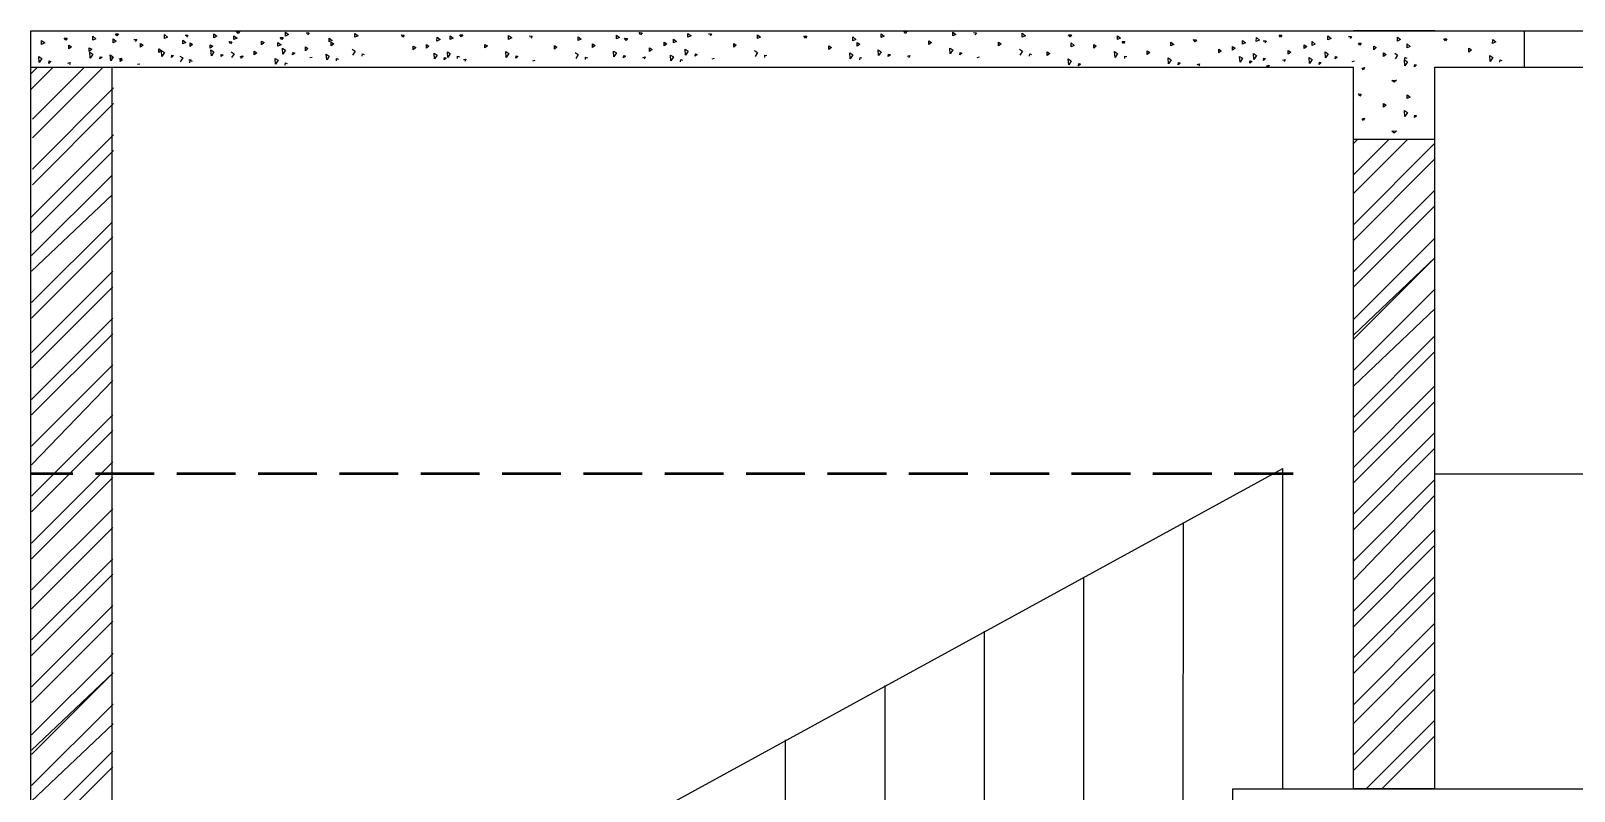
# Model space of a CAD drawing. Header units: inches. Extents: x 140261 to 278399, y 61833 to 125561.
# Drawn here: x 141312.3 to 141483, y 63557.2 to 63641.3 of the extents above; entities that cross this region are included whole.
import ezdxf

# ---------------------------------------------------------------- set-up
doc = ezdxf.new("R2010")
doc.units = ezdxf.units.IN
doc.linetypes.add('Aec_Rating_Smoke', pattern=[9, 4.5, 2, -2.5])
doc.layers.add('column', color=1, linetype='Aec_Rating_Smoke', lineweight=50)
doc.layers.add('PDF_0', color=7, linetype='Continuous')
doc.layers.add('section annotaion', color=210, linetype='Aec_Rating_Smoke')

msp = doc.modelspace()

# ---------------------------------------------------------------- linework, layer by layer
for p, q in [((141312.25, 63499.54), (141312.25, 63641.34)), ((141312.25, 63641.34), (141477.45, 63641.34)), ((141408.84, 63641.29), (141409.16, 63641.28)), ((141409, 63641.06), (141408.84, 63641.29)), ((141467.58, 63641.34), (141458.58, 63641.34)), ((141477.45, 63641.34), (141477.45, 63637.34)), ((141313.43, 63639.84), (141313.44, 63640.27)), ((141313.78, 63640), (141313.43, 63639.84)), ((141313.44, 63640.27), (141313.78, 63640)), ((141315.95, 63640.54), (141316.27, 63640.53)), ((141316.11, 63640.31), (141315.95, 63640.54)), ((141316.27, 63640.53), (141316.11, 63640.31)), ((141316.47, 63639.76), (141316.76, 63639.58)), ((141316.47, 63639.36), (141316.47, 63639.76)), ((141316.76, 63639.58), (141316.47, 63639.36)), ((141319.1, 63640.31), (141319.11, 63640.74)), ((141319.44, 63640.47), (141319.1, 63640.31)), ((141319.11, 63640.74), (141319.44, 63640.47)), ((141321.35, 63640.03), (141321.36, 63640.46)), ((141321.7, 63640.19), (141321.35, 63640.03)), ((141321.36, 63640.46), (141321.7, 63640.19)), ((141321.62, 63641.01), (141321.94, 63641)), ((141321.78, 63640.78), (141321.62, 63641.01)), ((141321.94, 63641), (141321.78, 63640.78)), ((141323.65, 63640.4), (141323.97, 63640.4)), ((141323.97, 63640.4), (141323.81, 63640.18)), ((141324.39, 63639.95), (141324.68, 63639.77)), ((141324.39, 63639.54), (141324.39, 63639.95)), ((141324.68, 63639.77), (141324.39, 63639.54)), ((141327.02, 63640.5), (141327.03, 63640.93)), ((141327.36, 63640.66), (141327.02, 63640.5)), ((141327.03, 63640.93), (141327.36, 63640.66)), ((141329.05, 63639.89), (141329.06, 63640.32)), ((141329.39, 63640.05), (141329.05, 63639.89)), ((141329.06, 63640.32), (141329.39, 63640.05)), ((141329.32, 63640.87), (141329.63, 63640.87)), ((141329.63, 63640.87), (141329.48, 63640.65)), ((141329.86, 63640.03), (141330.15, 63639.85)), ((141329.86, 63639.62), (141329.86, 63640.03)), ((141330.15, 63639.85), (141329.86, 63639.62)), ((141332.08, 63639.81), (141332.37, 63639.64)), ((141332.08, 63639.41), (141332.08, 63639.81)), ((141332.37, 63639.64), (141332.08, 63639.41)), ((141332.49, 63640.58), (141332.5, 63641.01)), ((141332.83, 63640.74), (141332.49, 63640.58)), ((141332.5, 63641.01), (141332.83, 63640.74)), ((141334.19, 63640.15), (141334.5, 63640.14)), ((141334.35, 63639.92), (141334.19, 63640.15)), ((141334.5, 63640.14), (141334.35, 63639.92)), ((141334.71, 63640.37), (141334.72, 63640.79)), ((141335.06, 63640.53), (141334.71, 63640.37)), ((141334.72, 63640.79), (141335.06, 63640.53)), ((141335.01, 63641.28), (141335.33, 63641.27)), ((141335.17, 63641.05), (141335.01, 63641.28)), ((141335.33, 63641.27), (141335.17, 63641.05)), ((141337.78, 63640.22), (141338.07, 63640.04)), ((141337.78, 63639.81), (141337.78, 63640.22)), ((141338.07, 63640.04), (141337.78, 63639.81)), ((141339.58, 63639.64), (141339.59, 63640.06)), ((141339.93, 63639.8), (141339.58, 63639.64)), ((141339.59, 63640.06), (141339.93, 63639.8)), ((141339.85, 63640.62), (141340.17, 63640.61)), ((141340.01, 63640.39), (141339.85, 63640.62)), ((141340.17, 63640.61), (141340.01, 63640.39)), ((141340.41, 63640.77), (141340.42, 63641.2)), ((141340.75, 63640.93), (141340.41, 63640.77)), ((141340.42, 63641.2), (141340.75, 63640.93)), ((141342.71, 63641.14), (141343.03, 63641.13)), ((141343.03, 63641.13), (141342.87, 63640.91)), ((141345.25, 63640.11), (141345.26, 63640.54)), ((141345.59, 63640.27), (141345.25, 63640.11)), ((141345.26, 63640.54), (141345.59, 63640.27)), ((141345.47, 63640.08), (141345.76, 63639.9)), ((141345.47, 63639.68), (141345.47, 63640.08)), ((141345.76, 63639.9), (141345.47, 63639.68)), ((141348.1, 63640.63), (141348.11, 63641.06)), ((141348.45, 63640.79), (141348.1, 63640.63)), ((141348.11, 63641.06), (141348.45, 63640.79)), ((141353.24, 63640.89), (141353.56, 63640.88)), ((141353.4, 63640.66), (141353.24, 63640.89)), ((141353.56, 63640.88), (141353.4, 63640.66)), ((141354.55, 63639.66), (141354.84, 63639.49)), ((141354.55, 63639.26), (141354.55, 63639.66)), ((141356.01, 63639.82), (141356.3, 63639.65)), ((141356.01, 63639.42), (141356.01, 63639.82)), ((141356.3, 63639.65), (141356.01, 63639.42)), ((141357.18, 63640.22), (141357.19, 63640.64)), ((141357.53, 63640.38), (141357.18, 63640.22)), ((141357.19, 63640.64), (141357.53, 63640.38)), ((141358.64, 63640.38), (141358.65, 63640.8)), ((141358.98, 63640.54), (141358.64, 63640.38)), ((141358.65, 63640.8), (141358.98, 63640.54)), ((141359.71, 63640.91), (141360.03, 63640.91)), ((141359.87, 63640.69), (141359.71, 63640.91)), ((141360.03, 63640.91), (141359.87, 63640.69)), ((141362.47, 63639.85), (141362.76, 63639.68)), ((141362.47, 63639.45), (141362.47, 63639.85)), ((141362.76, 63639.68), (141362.47, 63639.45)), ((141365.1, 63640.4), (141365.11, 63640.83)), ((141365.45, 63640.56), (141365.1, 63640.4)), ((141365.11, 63640.83), (141365.45, 63640.56)), ((141367.4, 63640.78), (141367.72, 63640.77)), ((141367.72, 63640.77), (141367.56, 63640.55)), ((141370.17, 63639.71), (141370.46, 63639.54)), ((141370.17, 63639.31), (141370.17, 63639.71)), ((141372.8, 63640.27), (141372.81, 63640.69)), ((141373.14, 63640.43), (141372.8, 63640.27)), ((141372.81, 63640.69), (141373.14, 63640.43)), ((141374.39, 63639.89), (141374.68, 63639.72)), ((141374.39, 63639.49), (141374.39, 63639.89)), ((141374.68, 63639.72), (141374.39, 63639.49)), ((141377.03, 63640.87), (141377.37, 63640.61)), ((141377.03, 63640.45), (141377.03, 63640.87)), ((141377.37, 63640.61), (141377.03, 63640.45)), ((141377.94, 63640.52), (141378.26, 63640.51)), ((141378.1, 63640.29), (141377.94, 63640.52)), ((141378.26, 63640.51), (141378.1, 63640.29)), ((141379.55, 63641.15), (141379.87, 63641.14)), ((141379.71, 63640.92), (141379.55, 63641.15)), ((141379.87, 63641.14), (141379.71, 63640.92)), ((141382.31, 63640.08), (141382.6, 63639.91)), ((141382.31, 63639.68), (141382.31, 63640.08)), ((141382.6, 63639.91), (141382.31, 63639.68)), ((141383.34, 63640.44), (141383.68, 63640.17)), ((141383.34, 63640.01), (141383.34, 63640.44)), ((141383.68, 63640.17), (141383.34, 63640.01)), ((141384.95, 63641.06), (141385.29, 63640.8)), ((141384.95, 63640.64), (141384.95, 63641.06)), ((141385.29, 63640.8), (141384.95, 63640.64)), ((141387.24, 63641.01), (141387.56, 63641)), ((141387.56, 63641), (141387.4, 63640.78)), ((141390.01, 63639.94), (141390.3, 63639.77)), ((141390.01, 63639.54), (141390.01, 63639.94)), ((141390.3, 63639.77), (141390.01, 63639.54)), ((141392.64, 63640.5), (141392.65, 63640.92)), ((141392.98, 63640.66), (141392.64, 63640.5)), ((141392.65, 63640.92), (141392.98, 63640.66)), ((141397.78, 63640.75), (141398.1, 63640.75)), ((141397.94, 63640.52), (141397.78, 63640.75)), ((141398.1, 63640.75), (141397.94, 63640.52)), ((141400.55, 63639.69), (141400.83, 63639.51)), ((141400.55, 63639.29), (141400.55, 63639.69)), ((141403.18, 63640.67), (141403.52, 63640.4)), ((141403.18, 63640.24), (141403.18, 63640.67)), ((141403.52, 63640.4), (141403.18, 63640.24)), ((141403.69, 63640.04), (141403.98, 63639.86)), ((141403.69, 63639.64), (141403.69, 63640.04)), ((141403.98, 63639.86), (141403.69, 63639.64)), ((141406.32, 63640.59), (141406.33, 63641.02)), ((141406.66, 63640.75), (141406.32, 63640.59)), ((141406.33, 63641.02), (141406.66, 63640.75)), ((141409.16, 63641.28), (141409, 63641.06)), ((141411.61, 63640.23), (141411.9, 63640.05)), ((141411.61, 63639.82), (141411.61, 63640.23)), ((141411.9, 63640.05), (141411.61, 63639.82)), ((141414.24, 63640.78), (141414.25, 63641.21)), ((141414.58, 63640.94), (141414.24, 63640.78)), ((141414.25, 63641.21), (141414.58, 63640.94)), ((141416.54, 63641.15), (141416.86, 63641.14)), ((141416.86, 63641.14), (141416.7, 63640.92)), ((141419.3, 63640.09), (141419.59, 63639.91)), ((141419.3, 63639.69), (141419.3, 63640.09)), ((141419.59, 63639.91), (141419.3, 63639.69)), ((141421.93, 63640.64), (141421.94, 63641.07)), ((141422.28, 63640.8), (141421.93, 63640.64)), ((141421.94, 63641.07), (141422.28, 63640.8)), ((141427.07, 63640.9), (141427.39, 63640.89)), ((141427.23, 63640.67), (141427.07, 63640.9)), ((141427.39, 63640.89), (141427.23, 63640.67)), ((141427.35, 63640), (141427.69, 63639.73)), ((141427.35, 63639.57), (141427.35, 63640)), ((141427.69, 63639.73), (141427.35, 63639.57)), ((141429.84, 63639.83), (141430.13, 63639.66)), ((141429.84, 63639.43), (141429.84, 63639.83)), ((141430.13, 63639.66), (141429.84, 63639.43)), ((141432.47, 63640.39), (141432.48, 63640.81)), ((141432.81, 63640.55), (141432.47, 63640.39)), ((141432.48, 63640.81), (141432.81, 63640.55)), ((141432.98, 63640.18), (141433.3, 63640.17)), ((141433.14, 63639.95), (141432.98, 63640.18)), ((141433.3, 63640.17), (141433.14, 63639.95)), ((141438.38, 63639.67), (141438.39, 63640.1)), ((141438.72, 63639.83), (141438.38, 63639.67)), ((141438.39, 63640.1), (141438.72, 63639.83)), ((141440.9, 63640.37), (141441.22, 63640.36)), ((141441.06, 63640.14), (141440.9, 63640.37)), ((141441.22, 63640.36), (141441.06, 63640.14)), ((141445.2, 63639.61), (141445.49, 63639.44)), ((141445.2, 63639.21), (141445.2, 63639.61)), ((141446.3, 63639.86), (141446.31, 63640.29)), ((141446.64, 63640.02), (141446.3, 63639.86)), ((141446.31, 63640.29), (141446.64, 63640.02)), ((141447.83, 63640.16), (141447.84, 63640.59)), ((141448.18, 63640.32), (141447.83, 63640.16)), ((141447.84, 63640.59), (141448.18, 63640.32)), ((141448.6, 63640.23), (141448.92, 63640.23)), ((141448.92, 63640.23), (141448.76, 63640.01)), ((141450.36, 63640.86), (141450.67, 63640.85)), ((141450.51, 63640.63), (141450.36, 63640.86)), ((141450.67, 63640.85), (141450.51, 63640.63)), ((141453.12, 63639.8), (141453.41, 63639.62)), ((141453.12, 63639.39), (141453.12, 63639.8)), ((141453.41, 63639.62), (141453.12, 63639.39)), ((141454, 63640.15), (141454.34, 63639.88)), ((141454, 63639.72), (141454, 63640.15)), ((141454.34, 63639.88), (141454, 63639.72)), ((141455.75, 63640.35), (141455.76, 63640.78)), ((141456.1, 63640.51), (141455.75, 63640.35)), ((141455.76, 63640.78), (141456.1, 63640.51)), ((141458.05, 63640.72), (141458.37, 63640.72)), ((141458.37, 63640.72), (141458.21, 63640.5)), ((141459.13, 63639.98), (141459.45, 63639.97)), ((141459.29, 63639.75), (141459.13, 63639.98)), ((141459.45, 63639.97), (141459.29, 63639.75)), ((141460.82, 63639.66), (141461.11, 63639.49)), ((141460.82, 63639.26), (141460.82, 63639.66)), ((141463.45, 63640.22), (141463.46, 63640.64)), ((141463.79, 63640.38), (141463.45, 63640.22)), ((141463.46, 63640.64), (141463.79, 63640.38)), ((141464.53, 63639.47), (141464.54, 63639.89)), ((141464.87, 63639.63), (141464.53, 63639.47)), ((141464.54, 63639.89), (141464.87, 63639.63)), ((141468.59, 63640.47), (141468.9, 63640.46)), ((141468.75, 63640.24), (141468.59, 63640.47)), ((141468.9, 63640.46), (141468.75, 63640.24)), ((141473.98, 63639.96), (141473.99, 63640.39)), ((141474.33, 63640.12), (141473.98, 63639.96)), ((141473.99, 63640.39), (141474.33, 63640.12)), ((141313.12, 63638.51), (141313.45, 63638.29)), ((141313.17, 63637.85), (141313.12, 63638.51)), ((141313.45, 63638.29), (141313.17, 63637.85)), ((141314.23, 63637.75), (141314.26, 63638.01)), ((141314.46, 63637.94), (141314.23, 63637.75)), ((141314.26, 63638.01), (141314.46, 63637.94)), ((141318.72, 63639.48), (141319.01, 63639.3)), ((141318.72, 63639.07), (141318.72, 63639.48)), ((141319.01, 63639.3), (141318.72, 63639.07)), ((141318.79, 63638.98), (141319.12, 63638.76)), ((141318.83, 63638.32), (141318.79, 63638.98)), ((141319.12, 63638.76), (141318.83, 63638.32)), ((141319.9, 63638.23), (141319.93, 63638.48)), ((141320.13, 63638.42), (141319.9, 63638.23)), ((141319.93, 63638.48), (141320.13, 63638.42)), ((141321.04, 63638.69), (141321.37, 63638.48)), ((141321.09, 63638.04), (141321.04, 63638.69)), ((141321.37, 63638.48), (141321.09, 63638.04)), ((141321.25, 63638.29), (141321.25, 63638.56)), ((141322.02, 63638.25), (141322.27, 63638.32)), ((141322.15, 63637.94), (141322.18, 63638.19)), ((141322.38, 63638.13), (141322.15, 63637.94)), ((141322.27, 63638.32), (141322.17, 63638.06)), ((141322.18, 63638.19), (141322.38, 63638.13)), ((141326.42, 63639.34), (141326.71, 63639.16)), ((141326.42, 63638.94), (141326.42, 63639.34)), ((141326.71, 63639.16), (141326.42, 63638.94)), ((141326.71, 63639.16), (141327.04, 63638.95)), ((141326.75, 63638.51), (141326.71, 63639.16)), ((141327.04, 63638.95), (141326.75, 63638.51)), ((141327.82, 63638.41), (141327.85, 63638.66)), ((141328.05, 63638.6), (141327.82, 63638.41)), ((141327.85, 63638.66), (141328.05, 63638.6)), ((141328.74, 63638.56), (141329.07, 63638.34)), ((141329.07, 63638.34), (141328.78, 63637.9)), ((141329.72, 63638.12), (141329.97, 63638.19)), ((141329.85, 63637.8), (141329.88, 63638.06)), ((141329.88, 63638.06), (141330.08, 63638)), ((141332.18, 63639.24), (141332.51, 63639.03)), ((141332.22, 63638.59), (141332.18, 63639.24)), ((141332.51, 63639.03), (141332.22, 63638.59)), ((141333.29, 63638.49), (141333.32, 63638.74)), ((141333.52, 63638.68), (141333.29, 63638.49)), ((141333.32, 63638.74), (141333.52, 63638.68)), ((141334.4, 63639.03), (141334.73, 63638.81)), ((141334.73, 63638.81), (141334.45, 63638.38)), ((141335.41, 63638.52), (141335.66, 63638.59)), ((141335.51, 63638.28), (141335.54, 63638.53)), ((141335.54, 63638.53), (141335.74, 63638.47)), ((141335.66, 63638.59), (141335.56, 63638.33)), ((141336.95, 63639.08), (141337.24, 63638.91)), ((141336.95, 63638.68), (141336.95, 63639.08)), ((141337.24, 63638.91), (141336.95, 63638.68)), ((141339.27, 63638.3), (141339.6, 63638.09)), ((141339.32, 63637.65), (141339.27, 63638.3)), ((141339.6, 63638.09), (141339.32, 63637.65)), ((141340.1, 63639.43), (141340.43, 63639.22)), ((141340.14, 63638.78), (141340.1, 63639.43)), ((141340.43, 63639.22), (141340.14, 63638.78)), ((141341.21, 63638.68), (141341.24, 63638.93)), ((141341.44, 63638.87), (141341.21, 63638.68)), ((141341.24, 63638.93), (141341.44, 63638.87)), ((141342.62, 63639.56), (141342.91, 63639.38)), ((141342.62, 63639.15), (141342.62, 63639.56)), ((141342.91, 63639.38), (141342.62, 63639.15)), ((141343.11, 63638.38), (141343.36, 63638.45)), ((141344.94, 63638.77), (141345.27, 63638.56)), ((141344.98, 63638.12), (141344.94, 63638.77)), ((141345.27, 63638.56), (141344.98, 63638.12)), ((141346.05, 63638.02), (141346.08, 63638.27)), ((141346.08, 63638.27), (141346.28, 63638.21)), ((141347.79, 63639.3), (141348.12, 63639.08)), ((141348.12, 63639.08), (141347.84, 63638.64)), ((141348.9, 63638.54), (141348.93, 63638.8)), ((141348.93, 63638.8), (141349.13, 63638.73)), ((141354.84, 63639.49), (141354.55, 63639.26)), ((141356.87, 63638.88), (141357.2, 63638.66)), ((141356.92, 63638.23), (141356.87, 63638.88)), ((141357.2, 63638.66), (141356.92, 63638.23)), ((141357.98, 63638.13), (141358.02, 63638.38)), ((141358.21, 63638.32), (141357.98, 63638.13)), ((141358.02, 63638.38), (141358.21, 63638.32)), ((141358.33, 63639.04), (141358.66, 63638.83)), ((141358.37, 63638.39), (141358.33, 63639.04)), ((141358.66, 63638.83), (141358.37, 63638.39)), ((141359.44, 63638.29), (141359.47, 63638.54)), ((141359.47, 63638.54), (141359.67, 63638.48)), ((141360.11, 63638.16), (141360.36, 63638.22)), ((141360.36, 63638.22), (141360.26, 63637.97)), ((141364.79, 63639.07), (141365.12, 63638.85)), ((141364.84, 63638.41), (141364.79, 63639.07)), ((141365.12, 63638.85), (141364.84, 63638.41)), ((141365.9, 63638.32), (141365.94, 63638.57)), ((141366.13, 63638.51), (141365.9, 63638.32)), ((141365.94, 63638.57), (141366.13, 63638.51)), ((141367.8, 63638.02), (141368.05, 63638.09)), ((141370.46, 63639.54), (141370.17, 63639.31)), ((141372.49, 63638.93), (141372.82, 63638.72)), ((141372.82, 63638.72), (141372.53, 63638.28)), ((141373.6, 63638.18), (141373.63, 63638.43)), ((141373.63, 63638.43), (141373.83, 63638.37)), ((141376.71, 63639.11), (141377.04, 63638.9)), ((141376.76, 63638.46), (141376.71, 63639.11)), ((141377.04, 63638.9), (141376.76, 63638.46)), ((141377.83, 63638.36), (141377.86, 63638.61)), ((141378.05, 63638.55), (141377.83, 63638.36)), ((141377.86, 63638.61), (141378.05, 63638.55)), ((141379.95, 63638.39), (141380.2, 63638.46)), ((141380.2, 63638.46), (141380.1, 63638.2)), ((141380.7, 63639.46), (141380.99, 63639.28)), ((141380.7, 63639.05), (141380.7, 63639.46)), ((141380.99, 63639.28), (141380.7, 63639.05)), ((141383.02, 63638.67), (141383.35, 63638.46)), ((141383.07, 63638.02), (141383.02, 63638.67)), ((141383.35, 63638.46), (141383.07, 63638.02)), ((141384.14, 63637.92), (141384.17, 63638.17)), ((141384.17, 63638.17), (141384.36, 63638.11)), ((141384.63, 63639.3), (141384.96, 63639.08)), ((141384.68, 63638.65), (141384.63, 63639.3)), ((141384.96, 63639.08), (141384.68, 63638.65)), ((141385.75, 63638.55), (141385.78, 63638.8)), ((141385.97, 63638.74), (141385.75, 63638.55)), ((141385.78, 63638.8), (141385.97, 63638.74)), ((141387.64, 63638.25), (141387.89, 63638.32)), ((141392.33, 63639.16), (141392.66, 63638.95)), ((141392.66, 63638.95), (141392.38, 63638.51)), ((141393.44, 63638.41), (141393.47, 63638.66)), ((141393.47, 63638.66), (141393.67, 63638.6)), ((141400.83, 63639.51), (141400.55, 63639.29)), ((141402.86, 63638.91), (141403.19, 63638.69)), ((141402.91, 63638.25), (141402.86, 63638.91)), ((141403.19, 63638.69), (141402.91, 63638.25)), ((141403.98, 63638.15), (141404.01, 63638.41)), ((141404.01, 63638.41), (141404.2, 63638.34)), ((141406.01, 63639.25), (141406.34, 63639.04)), ((141406.05, 63638.6), (141406.01, 63639.25)), ((141406.34, 63639.04), (141406.05, 63638.6)), ((141407.12, 63638.5), (141407.15, 63638.75)), ((141407.35, 63638.69), (141407.12, 63638.5)), ((141407.15, 63638.75), (141407.35, 63638.69)), ((141409.24, 63638.53), (141409.49, 63638.6)), ((141409.49, 63638.6), (141409.39, 63638.34)), ((141413.93, 63639.44), (141414.26, 63639.23)), ((141413.97, 63638.79), (141413.93, 63639.44)), ((141414.26, 63639.23), (141413.97, 63638.79)), ((141415.04, 63638.69), (141415.07, 63638.94)), ((141415.27, 63638.88), (141415.04, 63638.69)), ((141415.07, 63638.94), (141415.27, 63638.88)), ((141416.94, 63638.39), (141417.19, 63638.46)), ((141421.62, 63639.31), (141421.95, 63639.09)), ((141421.95, 63639.09), (141421.67, 63638.65)), ((141422.73, 63638.55), (141422.77, 63638.81)), ((141422.77, 63638.81), (141422.96, 63638.74)), ((141424.71, 63639.02), (141425, 63638.84)), ((141424.71, 63638.61), (141424.71, 63639.02)), ((141425, 63638.84), (141424.71, 63638.61)), ((141427.03, 63638.23), (141427.36, 63638.02)), ((141427.08, 63637.58), (141427.03, 63638.23)), ((141427.36, 63638.02), (141427.08, 63637.58)), ((141432.16, 63639.05), (141432.49, 63638.84)), ((141432.2, 63638.4), (141432.16, 63639.05)), ((141432.49, 63638.84), (141432.2, 63638.4)), ((141433.27, 63638.3), (141433.3, 63638.55)), ((141433.3, 63638.55), (141433.5, 63638.49)), ((141435.75, 63639.12), (141436.04, 63638.94)), ((141435.75, 63638.72), (141435.75, 63639.12)), ((141436.04, 63638.94), (141435.75, 63638.72)), ((141438.07, 63638.34), (141438.4, 63638.12)), ((141438.12, 63637.68), (141438.07, 63638.34)), ((141438.4, 63638.12), (141438.12, 63637.68)), ((141443.67, 63639.31), (141443.96, 63639.13)), ((141443.67, 63638.9), (141443.67, 63639.31)), ((141443.96, 63639.13), (141443.67, 63638.9)), ((141445.49, 63639.44), (141445.2, 63639.21)), ((141445.99, 63638.52), (141446.32, 63638.31)), ((141446.04, 63637.87), (141445.99, 63638.52)), ((141446.32, 63638.31), (141446.04, 63637.87)), ((141447.1, 63637.77), (141447.13, 63638.02)), ((141447.33, 63637.96), (141447.1, 63637.77)), ((141447.13, 63638.02), (141447.33, 63637.96)), ((141447.52, 63638.83), (141447.85, 63638.61)), ((141447.57, 63638.17), (141447.52, 63638.83)), ((141447.85, 63638.61), (141447.57, 63638.17)), ((141448.63, 63638.08), (141448.66, 63638.33)), ((141448.86, 63638.27), (141448.63, 63638.08)), ((141448.66, 63638.33), (141448.86, 63638.27)), ((141450.76, 63638.1), (141451.01, 63638.17)), ((141451.01, 63638.17), (141450.91, 63637.91)), ((141451.36, 63639.17), (141451.65, 63638.99)), ((141451.36, 63638.77), (141451.36, 63639.17)), ((141451.65, 63638.99), (141451.36, 63638.77)), ((141453.68, 63638.39), (141454.01, 63638.17)), ((141453.73, 63637.73), (141453.68, 63638.39)), ((141454.01, 63638.17), (141453.73, 63637.73)), ((141454.8, 63637.63), (141454.83, 63637.89)), ((141454.83, 63637.89), (141455.02, 63637.83)), ((141455.44, 63639.01), (141455.77, 63638.8)), ((141455.49, 63638.36), (141455.44, 63639.01)), ((141455.77, 63638.8), (141455.49, 63638.36)), ((141456.55, 63638.26), (141456.58, 63638.51)), ((141456.78, 63638.45), (141456.55, 63638.26)), ((141456.58, 63638.51), (141456.78, 63638.45)), ((141458.45, 63637.97), (141458.7, 63638.04)), ((141461.11, 63639.49), (141460.82, 63639.26)), ((141461.9, 63638.91), (141462.19, 63638.74)), ((141461.9, 63638.51), (141461.9, 63638.91)), ((141462.19, 63638.74), (141461.9, 63638.51)), ((141463.14, 63638.88), (141463.47, 63638.66)), ((141463.47, 63638.66), (141463.18, 63638.23)), ((141464.22, 63638.13), (141464.55, 63637.92)), ((141464.27, 63637.48), (141464.22, 63638.13)), ((141464.25, 63638.13), (141464.28, 63638.38)), ((141464.55, 63637.92), (141464.27, 63637.48)), ((141464.28, 63638.38), (141464.48, 63638.32)), ((141471.35, 63639.41), (141471.64, 63639.23)), ((141471.35, 63639), (141471.35, 63639.41)), ((141471.64, 63639.23), (141471.35, 63639)), ((141473.67, 63638.62), (141474, 63638.41)), ((141473.72, 63637.97), (141473.67, 63638.62)), ((141474, 63638.41), (141473.72, 63637.97)), ((141474.78, 63637.87), (141474.81, 63638.12)), ((141474.81, 63638.12), (141475.01, 63638.06)), ((141312.25, 63637.34), (141458.58, 63637.34)), ((141316.36, 63637.78), (141316.61, 63637.85)), ((141316.61, 63637.85), (141316.51, 63637.59)), ((141321.25, 63503.48), (141321.25, 63637.34)), ((141324.05, 63637.65), (141324.3, 63637.71)), ((141340.38, 63637.55), (141340.41, 63637.8)), ((141340.41, 63637.8), (141340.61, 63637.74)), ((141428.15, 63637.48), (141428.18, 63637.73)), ((141428.37, 63637.67), (141428.15, 63637.48)), ((141428.18, 63637.73), (141428.37, 63637.67)), ((141439.18, 63637.58), (141439.21, 63637.83)), ((141439.41, 63637.77), (141439.18, 63637.58)), ((141439.21, 63637.83), (141439.41, 63637.77)), ((141441.3, 63637.61), (141441.56, 63637.68)), ((141441.56, 63637.68), (141441.46, 63637.42)), ((141449, 63637.47), (141449.25, 63637.54)), ((141449.15, 63637.28), (141449, 63637.47)), ((141449.25, 63637.54), (141449.15, 63637.28)), ((141455.02, 63637.83), (141454.8, 63637.63)), ((141458.58, 63557.5), (141458.58, 63637.34)), ((141459.53, 63637.22), (141459.79, 63637.29)), ((141459.69, 63637.03), (141459.53, 63637.22)), ((141459.79, 63637.29), (141459.69, 63637.03)), ((141465.33, 63637.38), (141465.36, 63637.63)), ((141465.56, 63637.57), (141465.33, 63637.38)), ((141465.36, 63637.63), (141465.56, 63637.57)), ((141467.58, 63557.5), (141467.58, 63637.34)), ((141467.58, 63637.34), (141477.45, 63637.34)), ((141462.84, 63635.86), (141463.33, 63635.89)), ((141463.08, 63635.65), (141462.84, 63635.86)), ((141463.33, 63635.89), (141463.08, 63635.65)), ((141459.13, 63634.36), (141459.45, 63634.35)), ((141459.29, 63634.13), (141459.13, 63634.36)), ((141459.45, 63634.35), (141459.29, 63634.13)), ((141461.9, 63633.3), (141462.19, 63633.12)), ((141461.9, 63632.9), (141461.9, 63633.3)), ((141462.19, 63633.12), (141461.9, 63632.9)), ((141464.53, 63633.85), (141464.54, 63634.28)), ((141464.87, 63634.01), (141464.53, 63633.85)), ((141464.54, 63634.28), (141464.87, 63634.01)), ((141459.53, 63631.6), (141459.79, 63631.67)), ((141459.69, 63631.41), (141459.53, 63631.6)), ((141459.79, 63631.67), (141459.69, 63631.41)), ((141464.22, 63632.52), (141464.55, 63632.3)), ((141464.27, 63631.86), (141464.22, 63632.52)), ((141464.55, 63632.3), (141464.27, 63631.86)), ((141465.33, 63631.76), (141465.36, 63632.02)), ((141465.56, 63631.95), (141465.33, 63631.76)), ((141465.36, 63632.02), (141465.56, 63631.95)), ((141467.58, 63629.34), (141458.58, 63629.34)), ((141462.84, 63630.25), (141463.33, 63630.27)), ((141463.08, 63630.04), (141462.84, 63630.25)), ((141463.33, 63630.27), (141463.08, 63630.04)), ((141352, 63538.91), (141450.76, 63592.93)), ((141450.75, 63557.5), (141450.76, 63592.93)), ((141467.58, 63592.34), (141591.6, 63592.34)), ((141439.75, 63551.49), (141439.76, 63586.92)), ((141428.75, 63545.49), (141428.76, 63580.92)), ((141417.75, 63539.49), (141417.76, 63574.92)), ((141406.75, 63533.49), (141406.76, 63568.92)), ((141395.75, 63527.48), (141395.76, 63562.91)), ((141445.25, 63557.49), (141456.25, 63557.5)), ((141445.25, 63551.49), (141445.25, 63557.49)), ((141456.25, 63557.5), (141591.6, 63557.5)), ((141467.58, 63557.5), (141458.58, 63557.5))]:
    msp.add_line(p, q)
at = {"layer": 'column'}
msp.add_line((141451.9, 63592.34), (141312.25, 63592.34), dxfattribs=at)
at = {"layer": 'PDF_0', "lineweight": 25}
for points in [[(141312.25, 63636.59), (141313, 63637.34)], [(141312.25, 63634.86), (141314.73, 63637.34)], [(141312.42, 63631.58), (141318.19, 63637.34)], [(141312.42, 63629.51), (141320.26, 63637.34)], [(141312.42, 63626.05), (141321.41, 63635.03)], [(141312.42, 63624.32), (141321.41, 63633.31)], [(141467.58, 63634.43), (141467.6, 63634.44)], [(141467.58, 63632.35), (141467.6, 63632.37)], [(141312.25, 63620.69), (141321.41, 63629.85)], [(141458.61, 63625.46), (141462.5, 63629.34)], [(141458.61, 63628.91), (141459.04, 63629.34)], [(141458.61, 63623.38), (141464.57, 63629.34)], [(141312.25, 63618.97), (141321.41, 63628.12)], [(141458.61, 63619.93), (141467.6, 63628.91)], [(141458.61, 63618.2), (141467.6, 63627.18)], [(141312.34, 63616.48), (141321.25, 63625.39)], [(141312.34, 63614.75), (141321.25, 63623.22)], [(141458.61, 63614.74), (141467.6, 63623.73)], [(141458.61, 63613.01), (141467.6, 63622)], [(141312.34, 63611.29), (141321.24, 63620.19)], [(141312.34, 63609.57), (141321.32, 63618.55)], [(141458.61, 63609.44), (141467.61, 63618.44)], [(141458.61, 63607.26), (141467.61, 63616.26)], [(141458.61, 63607.71), (141467.61, 63616.26)], [(141312.34, 63605.76), (141321.32, 63614.75)], [(141312.34, 63604.04), (141321.32, 63613.02)], [(141458.61, 63603.81), (141467.61, 63612.81)], [(141458.61, 63602.08), (141467.61, 63610.63)], [(141312.34, 63600.58), (141321.32, 63609.57)], [(141312.34, 63598.85), (141321.32, 63607.84)], [(141458.61, 63598.62), (141467.6, 63607.61)], [(141458.61, 63596.9), (141467.6, 63605.88)], [(141312.34, 63595.4), (141321.32, 63604.38)], [(141312.34, 63593.32), (141321.32, 63602.65)], [(141458.61, 63593.09), (141467.6, 63602.08)], [(141458.61, 63591.37), (141467.6, 63600.35)], [(141312.34, 63589.87), (141321.32, 63598.85)], [(141312.34, 63588.14), (141321.32, 63597.12)], [(141458.61, 63587.91), (141467.6, 63596.9)], [(141312.34, 63584.68), (141321.32, 63593.67)], [(141458.61, 63586.18), (141467.6, 63595.17)], [(141312.34, 63582.95), (141321.32, 63591.94)], [(141458.61, 63582.73), (141467.6, 63591.71)], [(141312.34, 63579.5), (141321.32, 63588.48)], [(141458.61, 63580.65), (141467.6, 63589.98)], [(141312.34, 63577.42), (141321.32, 63586.41)], [(141458.61, 63577.2), (141467.6, 63586.18)], [(141458.61, 63575.47), (141467.6, 63584.45)], [(141312.34, 63573.97), (141321.32, 63582.95)], [(141312.34, 63572.24), (141321.32, 63581.23)], [(141458.61, 63572.01), (141467.6, 63581)], [(141458.61, 63570.28), (141467.6, 63579.27)], [(141312.34, 63568.78), (141321.32, 63577.77)], [(141312.34, 63567.06), (141321.32, 63576.04)], [(141458.61, 63566.83), (141467.6, 63575.81)], [(141458.61, 63564.75), (141467.6, 63573.74)], [(141312.34, 63563.48), (141321.34, 63572.48)], [(141312.34, 63561.31), (141321.34, 63570.31)], [(141312.34, 63561.76), (141321.34, 63570.31)], [(141458.61, 63561.3), (141467.6, 63570.28)], [(141458.61, 63559.57), (141467.6, 63568.56)], [(141312.34, 63557.85), (141321.34, 63566.85)], [(141312.34, 63556.12), (141321.34, 63564.67)], [(141459.99, 63557.5), (141467.6, 63565.1)], [(141461.72, 63557.5), (141467.6, 63563.37)], [(141312.34, 63552.67), (141321.32, 63561.65)], [(141312.34, 63550.94), (141321.32, 63559.92)]]:
    msp.add_lwpolyline(points, dxfattribs=at)
at = {"layer": 'section annotaion'}
for p, q in [((141477.45, 63641.34), (141649.04, 63641.34)), ((141477.45, 63637.34), (141649.04, 63637.34))]:
    msp.add_line(p, q, dxfattribs=at)

doc.saveas('drawing.dxf')
